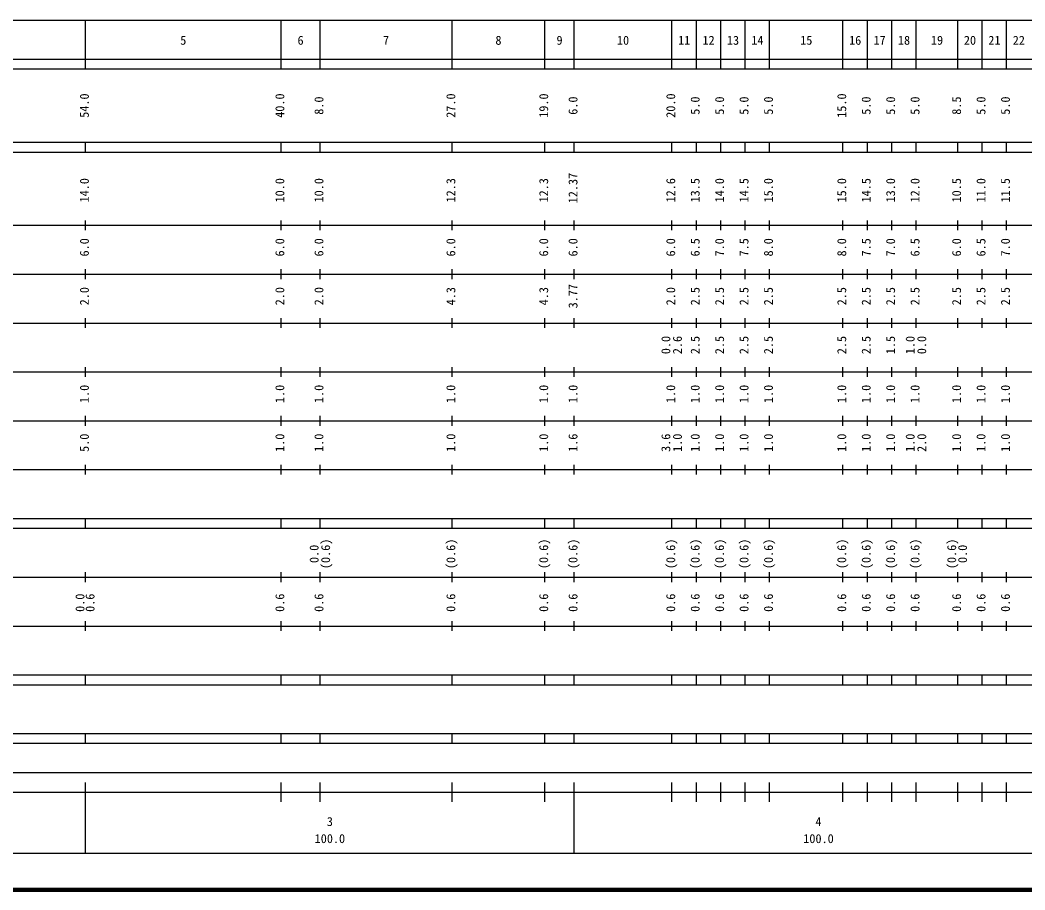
# Model space of a CAD drawing. Units: millimetres on the paper, enlarged 1000 times. Extents: x 40000 to 680000, y 20000 to 380000.
# Drawn here: x 254599 to 460240, y 20000 to 198000 of the extents above; entities that cross this region are included whole.
import ezdxf
from ezdxf.enums import TextEntityAlignment as Align

# ---------------------------------------------------------------- set-up
doc = ezdxf.new("R2010")
doc.units = ezdxf.units.MM
doc.header["$LTSCALE"] = 1000
doc.layers.add('M-TTL', color=2, linetype='Continuous', lineweight=140)
doc.layers.add('M-TTL-BAND', color=7, linetype='Continuous', lineweight=25)
doc.styles.add('ＭＳ ゴシック', font='')
doc.styles.get('ＭＳ ゴシック').set_extended_font_data('MS Gothic')

msp = doc.modelspace()

# ---------------------------------------------------------------- linework, layer by layer
at = {"layer": 'M-TTL'}
msp.add_line((40000, 20000), (680000, 20000), dxfattribs=at)
at = {"layer": 'M-TTL-BAND'}
for p, q in [((68000, 198000), (579000, 198000)), ((268000, 188000), (268000, 198000)), ((308000, 188000), (308000, 198000)), ((316000, 188000), (316000, 198000)), ((343000, 188000), (343000, 198000)), ((362000, 188000), (362000, 198000)), ((368000, 188000), (368000, 198000)), ((388000, 188000), (388000, 198000)), ((393000, 188000), (393000, 198000)), ((398000, 188000), (398000, 198000)), ((403000, 188000), (403000, 198000)), ((408000, 188000), (408000, 198000)), ((423000, 188000), (423000, 198000)), ((428000, 188000), (428000, 198000)), ((433000, 188000), (433000, 198000)), ((438000, 188000), (438000, 198000)), ((446500, 188000), (446500, 198000)), ((451500, 188000), (451500, 198000)), ((456500, 188000), (456500, 198000)), ((40000, 190000), (579000, 190000)), ((40000, 188000), (579000, 188000)), ((40000, 173000), (579000, 173000)), ((268000, 171000), (268000, 173000)), ((308000, 171000), (308000, 173000)), ((316000, 171000), (316000, 173000)), ((343000, 171000), (343000, 173000)), ((362000, 171000), (362000, 173000)), ((368000, 171000), (368000, 173000)), ((388000, 171000), (388000, 173000)), ((393000, 171000), (393000, 173000)), ((398000, 171000), (398000, 173000)), ((403000, 171000), (403000, 173000)), ((408000, 171000), (408000, 173000)), ((423000, 171000), (423000, 173000)), ((428000, 171000), (428000, 173000)), ((433000, 171000), (433000, 173000)), ((438000, 171000), (438000, 173000)), ((446500, 171000), (446500, 173000)), ((451500, 171000), (451500, 173000)), ((456500, 171000), (456500, 173000)), ((40000, 171000), (579000, 171000)), ((268000, 155000), (268000, 157000)), ((308000, 155000), (308000, 157000)), ((316000, 155000), (316000, 157000)), ((343000, 155000), (343000, 157000)), ((362000, 155000), (362000, 157000)), ((368000, 155000), (368000, 157000)), ((388000, 155000), (388000, 157000)), ((393000, 155000), (393000, 157000)), ((398000, 155000), (398000, 157000)), ((403000, 155000), (403000, 157000)), ((408000, 155000), (408000, 157000)), ((423000, 155000), (423000, 157000)), ((428000, 155000), (428000, 157000)), ((433000, 155000), (433000, 157000)), ((438000, 155000), (438000, 157000)), ((446500, 155000), (446500, 157000)), ((451500, 155000), (451500, 157000)), ((456500, 155000), (456500, 157000)), ((40000, 156000), (579000, 156000)), ((268000, 145000), (268000, 147000)), ((308000, 145000), (308000, 147000)), ((316000, 145000), (316000, 147000)), ((343000, 145000), (343000, 147000)), ((362000, 145000), (362000, 147000)), ((368000, 145000), (368000, 147000)), ((388000, 145000), (388000, 147000)), ((393000, 145000), (393000, 147000)), ((398000, 145000), (398000, 147000)), ((403000, 145000), (403000, 147000)), ((408000, 145000), (408000, 147000)), ((423000, 145000), (423000, 147000)), ((428000, 145000), (428000, 147000)), ((433000, 145000), (433000, 147000)), ((438000, 145000), (438000, 147000)), ((446500, 145000), (446500, 147000)), ((451500, 145000), (451500, 147000)), ((456500, 145000), (456500, 147000)), ((46000, 146000), (579000, 146000)), ((52000, 136000), (579000, 136000)), ((268000, 135000), (268000, 137000)), ((308000, 135000), (308000, 137000)), ((316000, 135000), (316000, 137000)), ((343000, 135000), (343000, 137000)), ((362000, 135000), (362000, 137000)), ((368000, 135000), (368000, 137000)), ((388000, 135000), (388000, 137000)), ((393000, 135000), (393000, 137000)), ((398000, 135000), (398000, 137000)), ((403000, 135000), (403000, 137000)), ((408000, 135000), (408000, 137000)), ((423000, 135000), (423000, 137000)), ((428000, 135000), (428000, 137000)), ((433000, 135000), (433000, 137000)), ((438000, 135000), (438000, 137000)), ((446500, 135000), (446500, 137000)), ((451500, 135000), (451500, 137000)), ((456500, 135000), (456500, 137000)), ((46000, 126000), (579000, 126000)), ((268000, 125000), (268000, 127000)), ((308000, 125000), (308000, 127000)), ((316000, 125000), (316000, 127000)), ((343000, 125000), (343000, 127000)), ((362000, 125000), (362000, 127000)), ((368000, 125000), (368000, 127000)), ((388000, 125000), (388000, 127000)), ((393000, 125000), (393000, 127000)), ((398000, 125000), (398000, 127000)), ((403000, 125000), (403000, 127000)), ((408000, 125000), (408000, 127000)), ((423000, 125000), (423000, 127000)), ((428000, 125000), (428000, 127000)), ((433000, 125000), (433000, 127000)), ((438000, 125000), (438000, 127000)), ((446500, 125000), (446500, 127000)), ((451500, 125000), (451500, 127000)), ((456500, 125000), (456500, 127000)), ((52000, 116000), (579000, 116000)), ((268000, 115000), (268000, 117000)), ((308000, 115000), (308000, 117000)), ((316000, 115000), (316000, 117000)), ((343000, 115000), (343000, 117000)), ((362000, 115000), (362000, 117000)), ((368000, 115000), (368000, 117000)), ((388000, 115000), (388000, 117000)), ((393000, 115000), (393000, 117000)), ((398000, 115000), (398000, 117000)), ((403000, 115000), (403000, 117000)), ((408000, 115000), (408000, 117000)), ((423000, 115000), (423000, 117000)), ((428000, 115000), (428000, 117000)), ((433000, 115000), (433000, 117000)), ((438000, 115000), (438000, 117000)), ((446500, 115000), (446500, 117000)), ((451500, 115000), (451500, 117000)), ((456500, 115000), (456500, 117000)), ((268000, 105000), (268000, 107000)), ((308000, 105000), (308000, 107000)), ((316000, 105000), (316000, 107000)), ((343000, 105000), (343000, 107000)), ((362000, 105000), (362000, 107000)), ((368000, 105000), (368000, 107000)), ((388000, 105000), (388000, 107000)), ((393000, 105000), (393000, 107000)), ((398000, 105000), (398000, 107000)), ((403000, 105000), (403000, 107000)), ((408000, 105000), (408000, 107000)), ((423000, 105000), (423000, 107000)), ((428000, 105000), (428000, 107000)), ((433000, 105000), (433000, 107000)), ((438000, 105000), (438000, 107000)), ((446500, 105000), (446500, 107000)), ((451500, 105000), (451500, 107000)), ((456500, 105000), (456500, 107000)), ((46000, 106000), (579000, 106000)), ((40000, 96000), (579000, 96000)), ((268000, 94000), (268000, 96000)), ((308000, 94000), (308000, 96000)), ((316000, 94000), (316000, 96000)), ((343000, 94000), (343000, 96000)), ((362000, 94000), (362000, 96000)), ((368000, 94000), (368000, 96000)), ((388000, 94000), (388000, 96000)), ((393000, 94000), (393000, 96000)), ((398000, 94000), (398000, 96000)), ((403000, 94000), (403000, 96000)), ((408000, 94000), (408000, 96000)), ((423000, 94000), (423000, 96000)), ((428000, 94000), (428000, 96000)), ((433000, 94000), (433000, 96000)), ((438000, 94000), (438000, 96000)), ((446500, 94000), (446500, 96000)), ((451500, 94000), (451500, 96000)), ((456500, 94000), (456500, 96000)), ((40000, 94000), (579000, 94000)), ((268000, 83000), (268000, 85000)), ((308000, 83000), (308000, 85000)), ((316000, 83000), (316000, 85000)), ((343000, 83000), (343000, 85000)), ((362000, 83000), (362000, 85000)), ((368000, 83000), (368000, 85000)), ((388000, 83000), (388000, 85000)), ((393000, 83000), (393000, 85000)), ((398000, 83000), (398000, 85000)), ((403000, 83000), (403000, 85000)), ((408000, 83000), (408000, 85000)), ((423000, 83000), (423000, 85000)), ((428000, 83000), (428000, 85000)), ((433000, 83000), (433000, 85000)), ((438000, 83000), (438000, 85000)), ((446500, 83000), (446500, 85000)), ((451500, 83000), (451500, 85000)), ((456500, 83000), (456500, 85000)), ((49000, 84000), (579000, 84000)), ((268000, 73000), (268000, 75000)), ((308000, 73000), (308000, 75000)), ((316000, 73000), (316000, 75000)), ((343000, 73000), (343000, 75000)), ((362000, 73000), (362000, 75000)), ((368000, 73000), (368000, 75000)), ((388000, 73000), (388000, 75000)), ((393000, 73000), (393000, 75000)), ((398000, 73000), (398000, 75000)), ((403000, 73000), (403000, 75000)), ((408000, 73000), (408000, 75000)), ((423000, 73000), (423000, 75000)), ((428000, 73000), (428000, 75000)), ((433000, 73000), (433000, 75000)), ((438000, 73000), (438000, 75000)), ((446500, 73000), (446500, 75000)), ((451500, 73000), (451500, 75000)), ((456500, 73000), (456500, 75000)), ((40000, 74000), (579000, 74000)), ((40000, 64000), (579000, 64000)), ((268000, 62000), (268000, 64000)), ((308000, 62000), (308000, 64000)), ((316000, 62000), (316000, 64000)), ((343000, 62000), (343000, 64000)), ((362000, 62000), (362000, 64000)), ((368000, 62000), (368000, 64000)), ((388000, 62000), (388000, 64000)), ((393000, 62000), (393000, 64000)), ((398000, 62000), (398000, 64000)), ((403000, 62000), (403000, 64000)), ((408000, 62000), (408000, 64000)), ((423000, 62000), (423000, 64000)), ((428000, 62000), (428000, 64000)), ((433000, 62000), (433000, 64000)), ((438000, 62000), (438000, 64000)), ((446500, 62000), (446500, 64000)), ((451500, 62000), (451500, 64000)), ((456500, 62000), (456500, 64000)), ((40000, 62000), (579000, 62000)), ((40000, 52000), (579000, 52000)), ((268000, 50000), (268000, 52000)), ((308000, 50000), (308000, 52000)), ((316000, 50000), (316000, 52000)), ((343000, 50000), (343000, 52000)), ((362000, 50000), (362000, 52000)), ((368000, 50000), (368000, 52000)), ((388000, 50000), (388000, 52000)), ((393000, 50000), (393000, 52000)), ((398000, 50000), (398000, 52000)), ((403000, 50000), (403000, 52000)), ((408000, 50000), (408000, 52000)), ((423000, 50000), (423000, 52000)), ((428000, 50000), (428000, 52000)), ((433000, 50000), (433000, 52000)), ((438000, 50000), (438000, 52000)), ((446500, 50000), (446500, 52000)), ((451500, 50000), (451500, 52000)), ((456500, 50000), (456500, 52000)), ((40000, 50000), (579000, 50000)), ((71000, 44000), (565000, 44000)), ((268000, 27500), (268000, 42000)), ((308000, 38000), (308000, 42000)), ((316000, 38000), (316000, 42000)), ((343000, 38000), (343000, 42000)), ((362000, 38000), (362000, 42000)), ((368000, 27500), (368000, 42000)), ((388000, 38000), (388000, 42000)), ((393000, 38000), (393000, 42000)), ((398000, 38000), (398000, 42000)), ((403000, 38000), (403000, 42000)), ((408000, 38000), (408000, 42000)), ((423000, 38000), (423000, 42000)), ((428000, 38000), (428000, 42000)), ((433000, 38000), (433000, 42000)), ((438000, 38000), (438000, 42000)), ((446500, 38000), (446500, 42000)), ((451500, 38000), (451500, 42000)), ((456500, 38000), (456500, 42000)), ((40000, 40000), (579000, 40000)), ((68000, 27500), (579000, 27500))]:
    msp.add_line(p, q, dxfattribs=at)

# ---------------------------------------------------------------- texts
at = {"layer": 'M-TTL-BAND', "style": 'ＭＳ ゴシック'}
for s, p in [('5', (288000, 192405)), ('6', (312000, 192405)), ('7', (329500, 192405)), ('8', (352500, 192405)), ('9', (365000, 192405)), ('10', (378000, 192405)), ('11', (390500, 192405)), ('12', (395500, 192405)), ('13', (400500, 192405)), ('14', (405500, 192405)), ('15', (415500, 192405)), ('16', (425500, 192405)), ('17', (430500, 192405)), ('18', (435500, 192405)), ('19', (442250, 192405)), ('20', (449000, 192405)), ('21', (454000, 192405)), ('22', (459000, 192405)), ('3', (318000, 32523)), ('4', (418000, 32523)), ('100.0', (318000, 29033)), ('100.0', (418000, 29033))]:
    msp.add_text(s, height=1833, dxfattribs=at).set_placement(p, align=Align.BOTTOM_CENTER)
for s, p in [('54.0', (269216, 180500)), ('40.0', (309216, 180500)), ('8.0', (317216, 180500)), ('27.0', (344216, 180500)), ('19.0', (363216, 180500)), ('6.0', (369216, 180500)), ('20.0', (389216, 180500)), ('5.0', (394216, 180500)), ('5.0', (399216, 180500)), ('5.0', (404216, 180500)), ('5.0', (409216, 180500)), ('15.0', (424216, 180500)), ('5.0', (429216, 180500)), ('5.0', (434216, 180500)), ('5.0', (439216, 180500)), ('8.5', (447716, 180500)), ('5.0', (452716, 180500)), ('5.0', (457716, 180500)), ('12.37', (369216, 163627)), ('14.0', (269216, 163174)), ('10.0', (309216, 163174)), ('10.0', (317216, 163174)), ('12.3', (344216, 163174)), ('12.3', (363216, 163174)), ('12.6', (389216, 163174)), ('13.5', (394216, 163174)), ('14.0', (399216, 163174)), ('14.5', (404216, 163174)), ('15.0', (409216, 163174)), ('15.0', (424216, 163174)), ('14.5', (429216, 163174)), ('13.0', (434216, 163174)), ('12.0', (439216, 163174)), ('10.5', (447716, 163174)), ('11.0', (452716, 163174)), ('11.5', (457716, 163174)), ('6.0', (269216, 151500)), ('6.0', (309216, 151500)), ('6.0', (317216, 151500)), ('6.0', (344216, 151500)), ('6.0', (363216, 151500)), ('6.0', (369216, 151500)), ('6.0', (389216, 151500)), ('6.5', (394216, 151500)), ('7.0', (399216, 151500)), ('7.5', (404216, 151500)), ('8.0', (409216, 151500)), ('8.0', (424216, 151500)), ('7.5', (429216, 151500)), ('7.0', (434216, 151500)), ('6.5', (439216, 151500)), ('6.0', (447716, 151500)), ('6.5', (452716, 151500)), ('7.0', (457716, 151500)), ('2.0', (269216, 141500)), ('2.0', (309216, 141500)), ('2.0', (317216, 141500)), ('4.3', (344216, 141500)), ('4.3', (363216, 141500)), ('3.77', (369216, 141500)), ('2.0', (389216, 141500)), ('2.5', (394216, 141500)), ('2.5', (399216, 141500)), ('2.5', (404216, 141500)), ('2.5', (409216, 141500)), ('2.5', (424216, 141500)), ('2.5', (429216, 141500)), ('2.5', (434216, 141500)), ('2.5', (439216, 141500)), ('2.5', (447716, 141500)), ('2.5', (452716, 141500)), ('2.5', (457716, 141500)), ('0.0', (388216, 131500)), ('2.6', (390586, 131500)), ('2.5', (394216, 131500)), ('2.5', (399216, 131500)), ('2.5', (404216, 131500)), ('2.5', (409216, 131500)), ('2.5', (424216, 131500)), ('2.5', (429216, 131500)), ('1.5', (434216, 131500)), ('1.0', (438216, 131500)), ('0.0', (440586, 131500)), ('1.0', (269216, 121500)), ('1.0', (309216, 121500)), ('1.0', (317216, 121500)), ('1.0', (344216, 121500)), ('1.0', (363216, 121500)), ('1.0', (369216, 121500)), ('1.0', (389216, 121500)), ('1.0', (394216, 121500)), ('1.0', (399216, 121500)), ('1.0', (404216, 121500)), ('1.0', (409216, 121500)), ('1.0', (424216, 121500)), ('1.0', (429216, 121500)), ('1.0', (434216, 121500)), ('1.0', (439216, 121500)), ('1.0', (447716, 121500)), ('1.0', (452716, 121500)), ('1.0', (457716, 121500)), ('5.0', (269216, 111500)), ('1.0', (309216, 111500)), ('1.0', (317216, 111500)), ('1.0', (344216, 111500)), ('1.0', (363216, 111500)), ('1.6', (369216, 111500)), ('3.6', (388216, 111500)), ('1.0', (390586, 111500)), ('1.0', (394216, 111500)), ('1.0', (399216, 111500)), ('1.0', (404216, 111500)), ('1.0', (409216, 111500)), ('1.0', (424216, 111500)), ('1.0', (429216, 111500)), ('1.0', (434216, 111500)), ('1.0', (438216, 111500)), ('2.0', (440586, 111500)), ('1.0', (447716, 111500)), ('1.0', (452716, 111500)), ('1.0', (457716, 111500)), ('0.0', (316229, 88764)), ('(0.6)', (318586, 88764)), ('(0.6)', (344216, 88764)), ('(0.6)', (363216, 88764)), ('(0.6)', (369216, 88764)), ('(0.6)', (389216, 88764)), ('(0.6)', (394216, 88764)), ('(0.6)', (399216, 88764)), ('(0.6)', (404216, 88764)), ('(0.6)', (409216, 88764)), ('(0.6)', (424216, 88764)), ('(0.6)', (429216, 88764)), ('(0.6)', (434216, 88764)), ('(0.6)', (439216, 88764)), ('(0.6)', (446716, 88764)), ('0.0', (448942, 88764)), ('0.0', (268315, 78764)), ('0.6', (270369, 78764)), ('0.6', (309216, 78764)), ('0.6', (317216, 78764)), ('0.6', (344216, 78764)), ('0.6', (363216, 78764)), ('0.6', (369216, 78764)), ('0.6', (389216, 78764)), ('0.6', (394216, 78764)), ('0.6', (399216, 78764)), ('0.6', (404216, 78764)), ('0.6', (409216, 78764)), ('0.6', (424216, 78764)), ('0.6', (429216, 78764)), ('0.6', (434216, 78764)), ('0.6', (439216, 78764)), ('0.6', (447716, 78764)), ('0.6', (452716, 78764)), ('0.6', (457716, 78764))]:
    msp.add_text(s, height=1833, rotation=90, dxfattribs=at).set_placement(p, align=Align.BOTTOM_CENTER)

doc.saveas('drawing.dxf')
